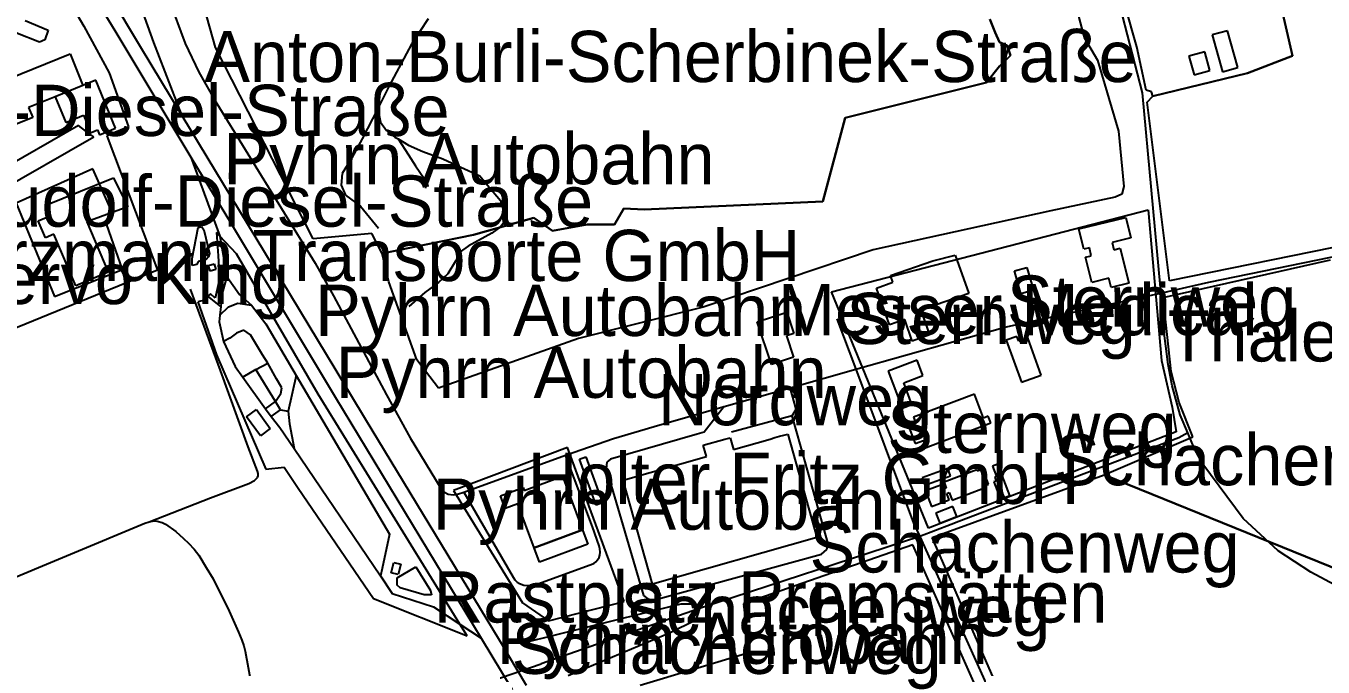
# Model space of a CAD drawing. Extents: x -3657 to 4700, y -7332 to 8131.
# Drawn here: x -941 to 159, y -2701 to -2157 of the extents above; entities that cross this region are included whole.
import ezdxf

# ---------------------------------------------------------------- set-up
doc = ezdxf.new("R2010")
doc.units = 0
for name, color, linetype in [('OSM_BUILDING_BARN', 9, 'CONTINUOUS'), ('OSM_BUILDING_CARPORT', 9, 'CONTINUOUS'), ('OSM_BUILDING_COMMERCIAL', 9, 'CONTINUOUS'), ('OSM_BUILDING_DETACHED', 9, 'CONTINUOUS'), ('OSM_BUILDING_MANUFACTURE', 9, 'CONTINUOUS'), ('OSM_BUILDING_OFFICE', 9, 'CONTINUOUS'), ('OSM_BUILDING_ROOF', 9, 'CONTINUOUS'), ('OSM_BUILDING_YES', 9, 'CONTINUOUS'), ('OSM_HIGHWAY_FOOTWAY', 8, 'CONTINUOUS'), ('OSM_HIGHWAY_MOTORWAY', 8, 'CONTINUOUS'), ('OSM_HIGHWAY_MOTORWAY_LINK', 8, 'CONTINUOUS'), ('OSM_HIGHWAY_RESIDENTIAL', 8, 'CONTINUOUS'), ('OSM_HIGHWAY_REST_AREA', 8, 'CONTINUOUS'), ('OSM_HIGHWAY_SECONDARY', 8, 'CONTINUOUS'), ('OSM_HIGHWAY_SERVICE', 8, 'CONTINUOUS'), ('OSM_HIGHWAY_TRACK', 8, 'CONTINUOUS'), ('OSM_HIGHWAY_UNCLASSIFIED', 8, 'CONTINUOUS'), ('OSM_LABELS', 8, 'CONTINUOUS'), ('OSM_LANDUSE_BASIN', 3, 'CONTINUOUS'), ('OSM_LANDUSE_COMMERCIAL', 3, 'CONTINUOUS'), ('OSM_LANDUSE_FARMLAND', 3, 'CONTINUOUS'), ('OSM_LANDUSE_FOREST', 3, 'CONTINUOUS'), ('OSM_LANDUSE_INDUSTRIAL', 3, 'CONTINUOUS'), ('OSM_LANDUSE_QUARRY', 3, 'CONTINUOUS'), ('OSM_LANDUSE_RESIDENTIAL', 3, 'CONTINUOUS'), ('OSM_NATURAL_WATER', 4, 'CONTINUOUS')]:
    doc.layers.add(name, color=color, linetype=linetype)

msp = doc.modelspace()

# ---------------------------------------------------------------- linework, layer by layer
at = {"layer": 'OSM_BUILDING_BARN'}
for p, q in [((78.122455, -2161.324255), (65.122688, -2164.915851)), ((65.122688, -2164.915851), (73.731052, -2196.07267)), ((86.730819, -2192.469954), (78.122455, -2161.324255)), ((73.731052, -2196.07267), (86.730819, -2192.469954))]:
    msp.add_line(p, q, dxfattribs=at)
at = {"layer": 'OSM_BUILDING_CARPORT'}
for p, q in [((-471.447616, -2524.520244), (-465.986803, -2522.540974)), ((-457.348102, -2563.549663), (-471.447616, -2524.520244)), ((-465.986803, -2522.540974), (-451.879705, -2561.570394)), ((-451.879705, -2561.570394), (-457.348102, -2563.549663))]:
    msp.add_line(p, q, dxfattribs=at)
at = {"layer": 'OSM_BUILDING_COMMERCIAL'}
for p, q in [((-366.440748, -2512.844777), (-348.154612, -2507.663093)), ((-348.154612, -2507.663093), (-343.672195, -2506.395471)), ((-343.672195, -2506.395471), (-340.873529, -2516.302939)), ((-340.873529, -2516.302939), (-309.830328, -2507.50742)), ((-309.830328, -2507.50742), (-305.643706, -2506.328754)), ((-305.643706, -2506.328754), (-301.737708, -2505.216805)), ((-301.737708, -2505.216805), (-298.097167, -2504.193811)), ((-298.097167, -2504.193811), (-294.866186, -2503.270894)), ((-294.866186, -2503.270894), (-270.027075, -2591.103766)), ((-363.717926, -2522.474257), (-366.440748, -2512.844777)), ((-434.465782, -2542.500464), (-363.717926, -2522.474257)), ((-518.380263, -2551.062473), (-485.744325, -2538.931106)), ((-485.744325, -2538.931106), (-468.838561, -2584.454309)), ((-538.365318, -2555.632584), (-519.313151, -2548.549468)), ((-519.313151, -2548.549468), (-518.380263, -2551.062473)), ((-409.550826, -2630.600204), (-434.465782, -2542.500464)), ((-534.330385, -2566.47409), (-538.365318, -2555.632584)), ((-523.643879, -2562.504431), (-534.330385, -2566.47409)), ((-509.832575, -2599.688014), (-523.643879, -2562.504431)), ((-468.838561, -2584.454309), (-509.832575, -2599.688014)), ((-270.027075, -2591.103766), (-409.550826, -2630.600204))]:
    msp.add_line(p, q, dxfattribs=at)
at = {"layer": 'OSM_BUILDING_DETACHED'}
for p, q in [((58.827585, -2179.082085), (45.349997, -2182.807115)), ((45.349997, -2182.807115), (49.764154, -2198.819184)), ((63.241742, -2195.094154), (58.827585, -2179.082085)), ((49.764154, -2198.819184), (63.241742, -2195.094154))]:
    msp.add_line(p, q, dxfattribs=at)
at = {"layer": 'OSM_BUILDING_MANUFACTURE'}
for p, q in [((-1065.257849, -2246.532927), (-903.38269, -2181.005757)), ((-903.38269, -2181.005757), (-892.567249, -2207.748137)), ((-892.567249, -2207.748137), (-916.086663, -2217.410976)), ((-916.086663, -2217.410976), (-938.604929, -2226.31769)), ((-938.604929, -2226.31769), (-935.131246, -2234.913058)), ((-935.131246, -2234.913058), (-959.606303, -2244.820526))]:
    msp.add_line(p, q, dxfattribs=at)
at = {"layer": 'OSM_BUILDING_OFFICE'}
for p, q in [((-320.683693, -2408.22147), (-295.624632, -2399.881851)), ((-308.722997, -2444.204148), (-320.683693, -2408.22147)), ((-295.624632, -2399.881851), (-289.594985, -2418.017743)), ((-289.594985, -2418.017743), (-295.890088, -2420.119327)), ((-295.890088, -2420.119327), (-289.95904, -2437.966113)), ((-289.95904, -2437.966113), (-308.722997, -2444.204148))]:
    msp.add_line(p, q, dxfattribs=at)
at = {"layer": 'OSM_BUILDING_ROOF'}
for p, q in [((-941.426349, -2152.751126), (-922.101141, -2160.890595)), ((-929.22295, -2170.86478), (-949.359695, -2163.136732)), ((-922.101141, -2160.890595), (-924.952899, -2169.030064)), ((-924.952899, -2169.030064), (-929.22295, -2170.86478)), ((-896.389817, -2241.540275), (-979.591358, -2289.365213)), ((-887.667687, -2248.334285), (-896.389817, -2241.540275)), ((-986.713168, -2310.525608), (-883.162516, -2251.30319)), ((-883.162516, -2251.30319), (-887.667687, -2248.334285)), ((-753.733683, -2488.737717), (-745.322516, -2482.621996)), ((-745.322516, -2482.621996), (-733.627276, -2498.734141)), ((-742.038444, -2504.849861), (-753.733683, -2488.737717)), ((-733.627276, -2498.734141), (-742.038444, -2504.849861))]:
    msp.add_line(p, q, dxfattribs=at)
at = {"layer": 'OSM_BUILDING_YES'}
for p, q in [((-892.567249, -2207.748137), (-916.086663, -2217.410976)), ((-881.713884, -2203.28922), (-892.567249, -2207.748137)), ((-864.982563, -2244.053281), (-881.713884, -2203.28922)), ((-916.086663, -2217.410976), (-907.144583, -2239.205182)), ((-907.144583, -2239.205182), (-891.937738, -2232.967146)), ((-891.937738, -2232.967146), (-887.33397, -2244.186714)), ((-887.33397, -2244.186714), (-889.078396, -2244.898362)), ((-889.078396, -2244.898362), (-887.667687, -2248.334285)), ((-887.667687, -2248.334285), (-880.318343, -2245.309783)), ((-880.318343, -2245.309783), (-878.551164, -2249.624146)), ((-878.551164, -2249.624146), (-864.982563, -2244.053281)), ((-923.989672, -2309.313583), (-866.749742, -2286.062724)), ((-866.749742, -2286.062724), (-854.478084, -2310.714639)), ((-920.197441, -2318.164699), (-923.989672, -2309.313583)), ((-930.519893, -2322.590257), (-920.197441, -2318.164699)), ((-854.478084, -2310.714639), (-889.290761, -2323.335263)), ((-47.832695, -2329.417626), (-8.006688, -2319.654711)), ((-8.006688, -2319.654711), (-3.804897, -2336.812088)), ((-924.353726, -2336.978881), (-930.519893, -2322.590257)), ((-889.290761, -2323.335263), (-871.034963, -2365.967398)), ((-43.661241, -2346.41933), (-47.832695, -2329.417626)), ((-917.201579, -2333.909901), (-924.353726, -2336.978881)), ((-898.437622, -2377.709582), (-917.201579, -2333.909901)), ((-3.804897, -2336.812088), (-19.838448, -2340.737269)), ((-19.838448, -2340.737269), (-18.276049, -2347.119858)), ((-171.74004, -2356.360156), (-152.809225, -2351.578775)), ((-152.809225, -2351.578775), (-141.371857, -2384.192247)), ((-39.03472, -2345.285142), (-43.661241, -2346.41933)), ((-42.311207, -2353.268937), (-37.381307, -2352.056913)), ((-37.024838, -2374.840753), (-42.311207, -2353.268937)), ((-37.381307, -2352.056913), (-39.03472, -2345.285142)), ((-18.276049, -2347.119858), (-12.83799, -2345.796638)), ((-12.83799, -2345.796638), (-5.587245, -2375.385608)), ((-207.561451, -2368.936303), (-171.74004, -2356.360156)), ((-102.638013, -2365.022241), (-91.943922, -2361.98662)), ((-91.943922, -2361.98662), (-86.445188, -2381.312298)), ((-871.034963, -2365.967398), (-898.437622, -2377.709582)), ((-219.47664, -2379.499821), (-205.566738, -2374.607244)), ((-205.566738, -2374.607244), (-207.561451, -2368.936303)), ((-97.146863, -2384.359039), (-102.638013, -2365.022241)), ((-22.439918, -2371.260277), (-37.024838, -2374.840753)), ((-20.528634, -2379.055041), (-22.439918, -2371.260277)), ((-5.587245, -2375.385608), (-20.528634, -2379.055041)), ((-208.547431, -2410.623281), (-219.47664, -2379.499821)), ((-141.371857, -2384.192247), (-181.827374, -2398.391839)), ((-86.445188, -2381.312298), (-97.146863, -2384.359039)), ((-195.661431, -2406.097647), (-208.547431, -2410.623281)), ((-189.222224, -2424.45593), (-195.661431, -2406.097647)), ((-181.827374, -2398.391839), (-174.500784, -2419.285365)), ((-174.500784, -2419.285365), (-189.222224, -2424.45593)), ((-100.438519, -2420.441793), (-109.494366, -2423.733162)), ((-109.494366, -2423.733162), (-96.517352, -2459.415614)), ((-98.921627, -2424.611602), (-100.438519, -2420.441793)), ((-91.261321, -2421.82061), (-98.921627, -2424.611602)), ((-79.8012, -2453.333252), (-91.261321, -2421.82061)), ((-185.020432, -2440.745986), (-209.662347, -2449.952926)), ((-180.18913, -2453.689076), (-185.020432, -2440.745986)), ((-209.662347, -2449.952926), (-197.929185, -2481.376612)), ((-196.419878, -2459.760319), (-180.18913, -2453.689076)), ((-189.518018, -2478.229796), (-196.419878, -2459.760319)), ((-96.517352, -2459.415614), (-79.8012, -2453.333252)), ((-136.479879, -2469.345321), (-188.092139, -2488.982345)), ((-128.72856, -2489.738471), (-136.479879, -2469.345321)), ((-197.929185, -2481.376612), (-189.518018, -2478.229796)), ((-186.135348, -2494.130671), (-192.521464, -2496.55472)), ((-192.521464, -2496.55472), (-186.88621, -2511.388123)), ((-188.092139, -2488.982345), (-186.135348, -2494.130671)), ((-177.473893, -2514.668373), (-122.653406, -2493.819325)), ((-124.777056, -2488.237339), (-128.72856, -2489.738471)), ((-122.653406, -2493.819325), (-124.777056, -2488.237339)), ((-186.88621, -2511.388123), (-179.749232, -2508.674967)), ((-179.749232, -2508.674967), (-177.473893, -2514.668373)), ((-116.532746, -2528.734532), (-121.136514, -2530.469173)), ((-106.452997, -2555.365717), (-116.532746, -2528.734532)), ((-158.967807, -2532.648593), (-180.773134, -2540.409999)), ((-180.773134, -2540.409999), (-178.581224, -2546.559078)), ((-178.581224, -2546.559078), (-156.783482, -2538.797673)), ((-134.530673, -2533.704945), (-162.198788, -2544.146149)), ((-156.783482, -2538.797673), (-158.967807, -2532.648593)), ((-134.098359, -2534.850253), (-134.530673, -2533.704945)), ((-129.342901, -2533.060014), (-134.098359, -2534.850253)), ((-124.534353, -2545.814072), (-129.342901, -2533.060014)), ((-121.136514, -2530.469173), (-117.761429, -2539.398125)), ((-117.761429, -2539.398125), (-119.285906, -2539.976339)), ((-119.285906, -2539.976339), (-118.057223, -2543.212111)), ((-162.684193, -2545.702878), (-177.913792, -2551.440536)), ((-177.913792, -2551.440536), (-172.923216, -2564.694971)), ((-161.281068, -2549.416788), (-162.684193, -2545.702878)), ((-162.198788, -2544.146149), (-160.348179, -2549.060964)), ((-160.348179, -2549.060964), (-161.281068, -2549.416788)), ((-155.478955, -2559.368734), (-128.774067, -2549.294474)), ((-129.388408, -2547.648789), (-124.534353, -2545.814072)), ((-128.774067, -2549.294474), (-129.388408, -2547.648789)), ((-118.057223, -2543.212111), (-119.983676, -2543.945998)), ((-119.983676, -2543.945998), (-114.507695, -2558.412458)), ((-172.923216, -2564.694971), (-157.86806, -2559.02403)), ((-159.908281, -2553.608837), (-157.928736, -2552.863831)), ((-157.86806, -2559.02403), (-159.908281, -2553.608837)), ((-157.928736, -2552.863831), (-155.478955, -2559.368734)), ((-114.507695, -2558.412458), (-106.452997, -2555.365717)), ((-154.70534, -2564.672732), (-169.168908, -2570.332554)), ((-169.168908, -2570.332554), (-165.862083, -2578.772249)), ((-165.862083, -2578.772249), (-151.406099, -2573.123546)), ((-151.406099, -2573.123546), (-154.70534, -2564.672732)), ((-509.832575, -2599.688014), (-468.838561, -2584.454309)), ((-468.838561, -2584.454309), (-464.272715, -2596.741349)), ((-505.266729, -2611.975054), (-509.832575, -2599.688014)), ((-464.272715, -2596.741349), (-505.266729, -2611.975054))]:
    msp.add_line(p, q, dxfattribs=at)
at = {"layer": 'OSM_HIGHWAY_FOOTWAY'}
for p, q in [((-745.876181, -2448.663065), (-757.017755, -2454.990056)), ((-745.876181, -2448.663065), (-735.819186, -2443.225633)), ((-729.220704, -2475.683432), (-745.876181, -2448.663065)), ((-732.808154, -2488.370773), (-724.874808, -2482.644235)), ((-724.874808, -2482.644235), (-729.220704, -2475.683432)), ((-724.874808, -2482.644235), (-718.458353, -2483.978574))]:
    msp.add_line(p, q, dxfattribs=at)
at = {"layer": 'OSM_HIGHWAY_MOTORWAY'}
for p, q in [((-958.787181, -2006.91898), (-865.430046, -2161.157463)), ((-843.60955, -2174.834439), (-931.172157, -2029.669462)), ((-865.430046, -2161.157463), (-801.015215, -2268.39385)), ((-808.281129, -2233.53424), (-843.60955, -2174.834439)), ((-738.299304, -2349.466071), (-808.281129, -2233.53424)), ((-801.015215, -2268.39385), (-766.467994, -2325.292294)), ((-766.467994, -2325.292294), (-678.351722, -2472.291987)), ((-678.662685, -2448.129329), (-738.299304, -2349.466071)), ((-652.830009, -2490.805942), (-678.662685, -2448.129329)), ((-678.351722, -2472.291987), (-554.816015, -2676.50147)), ((-539.222362, -2678.047079), (-652.830009, -2490.805942)), ((-554.816015, -2676.50147), (-528.399336, -2719.800774)), ((-516.271782, -2716.620599), (-539.222362, -2678.047079))]:
    msp.add_line(p, q, dxfattribs=at)
at = {"layer": 'OSM_HIGHWAY_MOTORWAY_LINK'}
for p, q in [((-832.308703, -2171.409635), (-853.067374, -2113.677229)), ((-808.281129, -2233.53424), (-832.308703, -2171.409635)), ((-801.015215, -2268.39385), (-776.45673, -2335.388793)), ((-595.157765, -2649.870285), (-572.859449, -2664.470179)), ((-572.859449, -2664.470179), (-554.816015, -2676.50147))]:
    msp.add_line(p, q, dxfattribs=at)
at = {"layer": 'OSM_HIGHWAY_RESIDENTIAL'}
for p in [(-369.717235, -2651.338058), (-554.049984, -2715.330738)]:
    msp.add_line(p, (-503.97737, -2698.006569), dxfattribs=at)
at = {"layer": 'OSM_HIGHWAY_REST_AREA'}
for p, q in [((-779.316071, -2332.375411), (-777.829517, -2352.201466)), ((-776.45673, -2335.388793), (-779.316071, -2332.375411)), ((-762.22828, -2350.377869), (-776.45673, -2335.388793)), ((-777.829517, -2352.201466), (-776.737355, -2371.593861)), ((-693.15659, -2469.534353), (-762.22828, -2350.377869)), ((-776.737355, -2371.593861), (-780.31722, -2387.939516)), ((-786.65783, -2386.31607), (-788.015449, -2389.351691)), ((-784.306647, -2384.436875), (-786.65783, -2386.31607)), ((-780.31722, -2387.939516), (-784.306647, -2384.436875)), ((-788.015449, -2389.351691), (-794.955231, -2391.075213)), ((-794.955231, -2391.075213), (-779.353994, -2436.242592)), ((-779.353994, -2436.242592), (-737.548443, -2533.16009)), ((-572.859449, -2664.470179), (-693.15659, -2469.534353)), ((-737.548443, -2533.16009), (-721.772763, -2531.269776)), ((-721.772763, -2531.269776), (-710.130615, -2549.216637)), ((-710.130615, -2549.216637), (-646.155683, -2642.631495)), ((-646.155683, -2642.631495), (-566.70845, -2674.433244)), ((-566.70845, -2674.433244), (-572.859449, -2664.470179))]:
    msp.add_line(p, q, dxfattribs=at)
at = {"layer": 'OSM_HIGHWAY_SECONDARY'}
for p, q in [((-30.44911, -2074.614451), (5.789447, -2214.097367)), ((5.789447, -2214.097367), (20.882525, -2378.899368)), ((21.246579, -2383.858662), (20.882525, -2378.899368)), ((22.657289, -2397.25765), (21.246579, -2383.858662)), ((23.855634, -2413.214122), (22.657289, -2397.25765)), ((27.723709, -2444.359821), (23.855634, -2413.214122)), ((31.076041, -2462.428997), (27.723709, -2444.359821)), ((37.841381, -2486.936359), (31.076041, -2462.428997)), ((44.477784, -2502.347976), (37.841381, -2486.936359)), ((50.257144, -2515.769203), (44.477784, -2502.347976)), ((57.303108, -2528.834607), (50.257144, -2515.769203)), ((91.273911, -2574.869307), (57.303108, -2528.834607)), ((121.111182, -2602.312215), (91.273911, -2574.869307)), ((148.711037, -2620.548183), (121.111182, -2602.312215)), ((173.049573, -2633.280002), (148.711037, -2620.548183))]:
    msp.add_line(p, q, dxfattribs=at)
at = {"layer": 'OSM_HIGHWAY_SERVICE'}
for p, q in [((-599.791871, -2151.238875), (-614.012736, -2172.588301)), ((-614.012736, -2172.588301), (-632.989058, -2208.493143)), ((-632.989058, -2208.493143), (-642.515142, -2227.129413)), ((-642.515142, -2227.129413), (-655.659013, -2252.83768)), ((-642.515142, -2227.129413), (-640.126036, -2238.849358)), ((-640.126036, -2238.849358), (-635.029278, -2245.854638)), ((-655.659013, -2252.83768), (-664.548002, -2269.183334)), ((-635.029278, -2245.854638), (-627.937807, -2251.469982)), ((-627.937807, -2251.469982), (-625.275661, -2253.071189)), ((-625.275661, -2253.071189), (-616.318412, -2258.464143)), ((-625.275661, -2253.071189), (-616.34875, -2266.459058)), ((-616.318412, -2258.464143), (-604.395639, -2263.601349)), ((-604.395639, -2263.601349), (-587.186496, -2269.817145)), ((-664.548002, -2269.183334), (-672.564778, -2282.482247)), ((-616.34875, -2266.459058), (-610.379779, -2275.777193)), ((-610.379779, -2275.777193), (-603.265554, -2286.518623)), ((-587.186496, -2269.817145), (-572.13134, -2276.989218)), ((-572.13134, -2276.989218), (-555.991607, -2284.216888)), ((-884.247094, -2278.301318), (-949.215591, -2307.534464)), ((-869.80628, -2310.792475), (-884.247094, -2278.301318)), ((-672.564778, -2282.482247), (-673.535589, -2292.322998)), ((-603.265554, -2286.518623), (-601.953442, -2294.936079)), ((-555.991607, -2284.216888), (-549.317281, -2292.189564)), ((-673.535589, -2292.322998), (-669.925385, -2300.762693)), ((-549.317281, -2292.189564), (-538.304643, -2305.232729)), ((-949.215591, -2307.534464), (-916.731342, -2386.627415)), ((-669.925385, -2300.762693), (-657.04697, -2309.991872)), ((-657.04697, -2309.991872), (-641.969061, -2328.694859)), ((-538.304643, -2305.232729), (-533.526432, -2321.745176)), ((-872.384997, -2325.759313), (-869.80628, -2310.792475)), ((-858.975669, -2363.754619), (-872.384997, -2325.759313)), ((-538.327396, -2327.638507), (-545.858766, -2332.931385)), ((-533.526432, -2321.745176), (-538.327396, -2327.638507)), ((-776.45673, -2335.388793), (-770.47259, -2369.759145)), ((-545.858766, -2332.931385), (-565.889329, -2343.884086)), ((-572.48781, -2348.854499), (-576.644095, -2356.593666)), ((-565.889329, -2343.884086), (-572.48781, -2348.854499)), ((-916.731342, -2386.627415), (-858.975669, -2363.754619)), ((-576.644095, -2356.593666), (-583.030211, -2367.479649)), ((-770.47259, -2369.759145), (-774.697134, -2384.948372)), ((-770.47259, -2369.759145), (-759.846759, -2385.070686)), ((-590.955973, -2374.68508), (-602.643628, -2383.369404)), ((-583.030211, -2367.479649), (-590.955973, -2374.68508)), ((-775.713452, -2395.07823), (-786.65783, -2386.31607)), ((-774.697134, -2384.948372), (-775.713452, -2395.07823)), ((-759.846759, -2385.070686), (-749.660828, -2393.966281)), ((-602.643628, -2383.369404), (-616.219814, -2395.044871)), ((-775.713452, -2395.07823), (-776.449145, -2402.483812)), ((-776.449145, -2402.483812), (-769.145309, -2395.2895)), ((-769.145309, -2395.2895), (-761.249884, -2392.209401)), ((-761.249884, -2392.209401), (-749.660828, -2393.966281)), ((-749.660828, -2393.966281), (-737.495351, -2409.933872)), ((-776.449145, -2402.483812), (-777.025564, -2408.243709)), ((-777.025564, -2408.243709), (-773.271256, -2424.767275)), ((-762.16002, -2417.706397), (-768.000055, -2421.909566)), ((-756.054528, -2415.160034), (-762.16002, -2417.706397)), ((-750.351014, -2419.17417), (-756.054528, -2415.160034)), ((-740.19542, -2436.231472), (-750.351014, -2419.17417)), ((-737.495351, -2409.933872), (-711.82195, -2453.544522)), ((-768.000055, -2421.909566), (-773.271256, -2424.767275)), ((-773.271256, -2424.767275), (-763.456963, -2445.961028)), ((-735.819186, -2443.225633), (-740.19542, -2436.231472)), ((-763.456963, -2445.961028), (-757.017755, -2454.990056)), ((-728.439505, -2456.591263), (-735.819186, -2443.225633)), ((-757.017755, -2454.990056), (-737.783561, -2481.954826)), ((-723.941919, -2464.152518), (-728.439505, -2456.591263)), ((-711.82195, -2453.544522), (-718.458353, -2483.978574)), ((-711.82195, -2453.544522), (-632.458146, -2588.323893)), ((-729.220704, -2475.683432), (-724.654858, -2469.033976)), ((-724.654858, -2469.033976), (-723.941919, -2464.152518)), ((-291.036033, -2470.157044), (-292.742537, -2464.063562)), ((-287.660948, -2482.199455), (-291.036033, -2470.157044)), ((-737.783561, -2481.954826), (-729.220704, -2475.683432)), ((-737.783561, -2481.954826), (-732.808154, -2488.370773)), ((-718.458353, -2483.978574), (-717.388944, -2494.553211)), ((-348.67794, -2479.931078), (-355.708735, -2488.926748)), ((-291.043618, -2487.736962), (-287.660948, -2482.199455)), ((-732.808154, -2488.370773), (-725.489149, -2497.811223)), ((-717.388944, -2494.553211), (-713.520869, -2515.468977)), ((-355.708735, -2488.926748), (-365.64438, -2501.60297)), ((-291.043618, -2487.736962), (-342.519357, -2501.725284)), ((-280.137162, -2526.755262), (-291.043618, -2487.736962)), ((-725.489149, -2497.811223), (-713.520869, -2515.468977)), ((-371.613351, -2503.315371), (-445.137119, -2524.520244)), ((-365.64438, -2501.60297), (-371.613351, -2503.315371)), ((-713.520869, -2515.468977), (-640.194297, -2623.650521)), ((-460.374302, -2581.985782), (-483.35522, -2521.139918)), ((-448.322593, -2527.144444), (-448.679063, -2532.403964)), ((-445.137119, -2524.520244), (-448.322593, -2527.144444)), ((-260.652681, -2596.430003), (-280.137162, -2526.755262)), ((-448.679063, -2532.403964), (-417.051859, -2640.307521)), ((-569.438857, -2552.496888), (-527.807748, -2624.77359)), ((-454.837645, -2598.008971), (-460.374302, -2581.985782)), ((-632.458146, -2588.323893), (-638.798756, -2617.256813)), ((-454.185382, -2600.633171), (-454.837645, -2598.008971)), ((-454.830061, -2607.8942), (-454.139875, -2605.892691)), ((-453.99577, -2603.557598), (-454.185382, -2600.633171)), ((-454.139875, -2605.892691), (-453.99577, -2603.557598)), ((-408.746874, -2644.099268), (-266.067986, -2605.092088)), ((-266.067986, -2605.092088), (-261.547647, -2601.122429)), ((-261.547647, -2601.122429), (-260.652681, -2596.430003)), ((-638.798756, -2617.256813), (-640.194297, -2623.650521)), ((-506.836712, -2630.233261), (-459.335231, -2612.998047)), ((-459.335231, -2612.998047), (-457.469453, -2611.63035)), ((-457.469453, -2611.63035), (-456.043575, -2609.973545)), ((-456.043575, -2609.973545), (-454.830061, -2607.8942)), ((-640.194297, -2623.650521), (-630.35725, -2638.383849)), ((-527.807748, -2624.77359), (-526.306025, -2627.008608)), ((-526.306025, -2627.008608), (-524.235467, -2628.787727)), ((-524.235467, -2628.787727), (-522.225585, -2630.166544)), ((-630.35725, -2638.383849), (-595.157765, -2649.870285)), ((-522.225585, -2630.166544), (-518.721563, -2631.423046)), ((-518.721563, -2631.423046), (-515.566427, -2631.823348)), ((-515.566427, -2631.823348), (-510.780632, -2631.445285)), ((-510.780632, -2631.445285), (-506.836712, -2630.233261)), ((-417.051859, -2640.307521), (-413.358226, -2643.020677)), ((-413.358226, -2643.020677), (-408.746874, -2644.099268))]:
    msp.add_line(p, q, dxfattribs=at)
at = {"layer": 'OSM_HIGHWAY_TRACK'}
for p, q in [((62.217839, -2374.451571), (176.811466, -2350.989441)), ((21.246579, -2383.858662), (62.217839, -2374.451571)), ((-791.663575, -2406.342276), (-801.219996, -2380.489456)), ((-775.994077, -2449.485907), (-791.663575, -2406.342276)), ((-752.398818, -2514.001204), (-775.994077, -2449.485907)), ((-744.359289, -2534.750177), (-752.398818, -2514.001204)), ((-745.481789, -2541.366275), (-744.465471, -2540.143131)), ((-744.465471, -2540.143131), (-744.055911, -2538.619761)), ((-743.957313, -2536.684969), (-744.359289, -2534.750177)), ((-744.055911, -2538.619761), (-743.957313, -2536.684969)), ((-784.336985, -2557.244911), (-751.829983, -2545.146903)), ((-751.829983, -2545.146903), (-747.104864, -2542.58942)), ((-747.104864, -2542.58942), (-745.481789, -2541.366275)), ((-836.252623, -2577.604702), (-784.336985, -2557.244911)), ((-1000.259016, -2645.466966), (-840.166205, -2578.950161)), ((-840.166205, -2578.950161), (-836.252623, -2577.604702)), ((-836.252623, -2577.604702), (-832.240443, -2576.98201)), ((-832.240443, -2576.98201), (-829.638973, -2577.093205)), ((-829.638973, -2577.093205), (-825.429597, -2578.205155)), ((-825.429597, -2578.205155), (-822.479241, -2579.62845)), ((-822.479241, -2579.62845), (-813.832955, -2585.944321)), ((-813.832955, -2585.944321), (-807.120707, -2591.837653)), ((-807.120707, -2591.837653), (-803.055436, -2595.707236)), ((-803.055436, -2595.707236), (-798.06486, -2601.000115)), ((-798.06486, -2601.000115), (-794.204369, -2606.092842)), ((-794.204369, -2606.092842), (-787.894097, -2616.367253)), ((-787.894097, -2616.367253), (-782.198167, -2626.030093)), ((-782.198167, -2626.030093), (-768.470292, -2653.406283)), ((-392.516126, -2649.191996), (-518.440938, -2680.371053)), ((-385.34881, -2647.423996), (-392.516126, -2649.191996)), ((-375.610362, -2647.423996), (-385.34881, -2647.423996)), ((-369.717235, -2651.338058), (-375.610362, -2647.423996)), ((-768.470292, -2653.406283), (-760.574867, -2671.430981)), ((-760.574867, -2671.430981), (-757.685188, -2678.03596)), ((-757.685188, -2678.03596), (-755.95593, -2683.017492)), ((-755.95593, -2683.017492), (-754.841015, -2687.498648)), ((-754.841015, -2687.498648), (-749.243682, -2718.232926))]:
    msp.add_line(p, q, dxfattribs=at)
at = {"layer": 'OSM_HIGHWAY_UNCLASSIFIED'}
for p, q in [((-819.726082, -2134.670831), (-805.763088, -2172.221358)), ((-805.763088, -2172.221358), (-794.378812, -2196.50633)), ((-794.378812, -2196.50633), (-781.128758, -2219.390246)), ((-781.128758, -2219.390246), (-695.492604, -2358.461741)), ((-695.492604, -2358.461741), (-680.012719, -2386.004724)), ((-680.012719, -2386.004724), (-635.097539, -2470.112566)), ((-110.647204, -2412.669267), (21.246579, -2383.858662)), ((-253.151649, -2405.619509), (-237.057422, -2448.273883)), ((-237.057422, -2448.273883), (-110.647204, -2412.669267)), ((-292.742537, -2464.063562), (-237.057422, -2448.273883)), ((-237.057422, -2448.273883), (-188.114892, -2578.73889)), ((-635.097539, -2470.112566), (-614.892533, -2506.495546)), ((-348.67794, -2479.931078), (-292.742537, -2464.063562)), ((-403.202632, -2495.387173), (-348.67794, -2479.931078)), ((-442.565987, -2507.07376), (-403.202632, -2495.387173)), ((-614.892533, -2506.495546), (-588.748895, -2549.794851)), ((-483.35522, -2521.139918), (-442.565987, -2507.07376)), ((36.961583, -2506.451068), (-149.805778, -2577.460149)), ((44.477784, -2502.347976), (36.961583, -2506.451068)), ((-569.438857, -2552.496888), (-483.35522, -2521.139918)), ((-588.748895, -2549.794851), (-585.965398, -2552.496888)), ((-585.965398, -2552.496888), (-582.8406, -2554.342723)), ((-582.8406, -2554.342723), (-578.555379, -2554.898698)), ((-578.555379, -2554.898698), (-574.8845, -2554.376082)), ((-574.8845, -2554.376082), (-569.438857, -2552.496888)), ((-188.114892, -2578.73889), (-182.94229, -2590.058534)), ((-156.18431, -2579.884198), (-182.94229, -2590.058534)), ((-149.805778, -2577.460149), (-156.18431, -2579.884198)), ((-182.94229, -2590.058534), (-369.717235, -2651.338058)), ((-182.94229, -2590.058534), (-38.177676, -2911.122765)), ((-372.728267, -2661.112092), (-395.201026, -2672.009195)), ((-369.717235, -2651.338058), (-372.728267, -2661.112092)), ((-395.201026, -2672.009195), (-481.110219, -2708.247621))]:
    msp.add_line(p, q, dxfattribs=at)
at = {"layer": 'OSM_LANDUSE_BASIN'}
for p, q in [((-785.967644, -2360.329815), (-781.242525, -2359.017715)), ((-784.610025, -2365.200153), (-785.967644, -2360.329815)), ((-779.892491, -2363.888053), (-784.610025, -2365.200153)), ((-781.242525, -2359.017715), (-779.892491, -2363.888053))]:
    msp.add_line(p, q, dxfattribs=at)
at = {"layer": 'OSM_LANDUSE_COMMERCIAL'}
for p, q in [((-257.580974, -2382.79119), (10.802776, -2313.127569)), ((10.802776, -2313.127569), (22.232559, -2441.068452)), ((-175.524687, -2583.097731), (-257.580974, -2382.79119)), ((22.232559, -2441.068452), (31.053288, -2480.642726)), ((31.053288, -2480.642726), (34.481464, -2501.391699)), ((34.481464, -2501.391699), (-175.524687, -2583.097731))]:
    msp.add_line(p, q, dxfattribs=at)
at = {"layer": 'OSM_LANDUSE_FARMLAND'}
for p, q in [((133.31458, -2182.48465), (122.779763, -2137.139359)), ((95.043388, -2197.37365), (133.31458, -2182.48465)), ((14.845294, -2216.67709), (95.043388, -2197.37365)), ((9.854718, -2221.858773), (14.845294, -2216.67709)), ((29.035821, -2373.328502), (9.854718, -2221.858773)), ((275.629413, -2323.079515), (29.035821, -2373.328502))]:
    msp.add_line(p, q, dxfattribs=at)
at = {"layer": 'OSM_LANDUSE_FOREST'}
for p, q in [((23.6281, -2387.439138), (165.503034, -2355.459478)), ((30.256919, -2450.286511), (23.6281, -2387.439138)), ((37.181532, -2476.61747), (30.256919, -2450.286511)), ((48.831265, -2505.717182), (37.181532, -2476.61747)), ((-26.57345, -2537.997069), (48.831265, -2505.717182)), ((-172.286122, -2590.992571), (-26.57345, -2537.997069)), ((241.006347, -2646.423242), (-26.57345, -2537.997069)), ((-26.57345, -2537.997069), (241.006347, -2646.423242)), ((-90.768331, -2778.233708), (-172.286122, -2590.992571)), ((-188.774741, -2597.197248), (-332.371348, -2647.223846)), ((-103.115834, -2789.408798), (-188.774741, -2597.197248)), ((-332.371348, -2647.223846), (-327.919269, -2688.844107)), ((-327.919269, -2688.844107), (-420.017383, -2716.587241))]:
    msp.add_line(p, q, dxfattribs=at)
at = {"layer": 'OSM_LANDUSE_INDUSTRIAL'}
for p, q in [((-952.780287, -2052.853604), (-891.748127, -2157.454672)), ((-891.748127, -2157.454672), (-870.390284, -2196.928871)), ((-870.390284, -2196.928871), (-853.909249, -2242.919092)), ((-853.909249, -2242.919092), (-872.218139, -2250.446989)), ((-872.218139, -2250.446989), (-829.297672, -2364.199399)), ((-829.297672, -2364.199399), (-954.403362, -2415.504738)), ((-481.625963, -2514.601657), (-578.252001, -2551.029115)), ((-433.517724, -2645.37801), (-481.625963, -2514.601657)), ((-578.252001, -2551.029115), (-519.669621, -2646.47884)), ((-519.669621, -2646.47884), (-497.697436, -2661.745903)), ((-497.697436, -2661.745903), (-433.517724, -2645.37801))]:
    msp.add_line(p, q, dxfattribs=at)
at = {"layer": 'OSM_LANDUSE_QUARRY'}
for p, q in [((-779.968335, -2175.501608), (-804.375132, -2089.692483)), ((-123.487697, -2151.450146), (-119.012865, -2162.847626)), ((-119.012865, -2162.847626), (-115.243388, -2170.86478)), ((-697.358382, -2337.723887), (-779.968335, -2175.501608)), ((-115.243388, -2170.86478), (-108.842102, -2173.844804)), ((-108.842102, -2173.844804), (-105.990345, -2182.384574)), ((-105.990345, -2182.384574), (-115.34957, -2191.346885)), ((-115.34957, -2191.346885), (-126.33187, -2205.179534)), ((-126.33187, -2205.179534), (-245.999502, -2235.057611)), ((-245.999502, -2235.057611), (-265.006162, -2306.011094)), ((-265.006162, -2306.011094), (-416.649882, -2312.994135)), ((-510.075277, -2320.043893), (-561.262807, -2334.421397)), ((-494.231338, -2330.874279), (-510.075277, -2320.043893)), ((-433.836272, -2312.171293), (-441.875801, -2325.536923)), ((-416.649882, -2312.994135), (-433.836272, -2312.171293)), ((-464.947732, -2325.725954), (-494.231338, -2330.874279)), ((-441.875801, -2325.536923), (-464.947732, -2325.725954)), ((-647.422288, -2333.109297), (-697.358382, -2337.723887)), ((-638.715327, -2350.233316), (-647.422288, -2333.109297)), ((-561.262807, -2334.421397), (-638.715327, -2350.233316))]:
    msp.add_line(p, q, dxfattribs=at)
at = {"layer": 'OSM_LANDUSE_RESIDENTIAL'}
for p, q in [((1.17051, -2174.923395), (-8.810641, -2140.252816)), ((122.779763, -2137.139359), (133.31458, -2182.48465)), ((9.043181, -2211.773393), (1.17051, -2174.923395)), ((133.31458, -2182.48465), (95.043388, -2197.37365)), ((95.043388, -2197.37365), (14.845294, -2216.67709)), ((13.722793, -2213.196688), (9.043181, -2211.773393)), ((14.845294, -2216.67709), (13.722793, -2213.196688))]:
    msp.add_line(p, q, dxfattribs=at)
at = {"layer": 'OSM_NATURAL_WATER'}
for p, q in [((-76.084814, -2045.814965), (-43.357863, -2167.061913)), ((-119.012865, -2162.847626), (-123.487697, -2151.450146)), ((-115.243388, -2170.86478), (-119.012865, -2162.847626)), ((-108.842102, -2173.844804), (-115.243388, -2170.86478)), ((-105.990345, -2182.384574), (-108.842102, -2173.844804)), ((-43.357863, -2167.061913), (-32.246627, -2186.331994)), ((-115.34957, -2191.346885), (-105.990345, -2182.384574)), ((-32.246627, -2186.331994), (-14.347298, -2246.577405)), ((-126.33187, -2205.179534), (-115.34957, -2191.346885)), ((-245.999502, -2235.057611), (-126.33187, -2205.179534)), ((-265.006162, -2306.011094), (-245.999502, -2235.057611)), ((-14.347298, -2246.577405), (-9.872466, -2293.37935)), ((-9.872466, -2293.37935), (-11.495541, -2299.895373)), ((-416.649882, -2312.994135), (-265.006162, -2306.011094)), ((-17.191471, -2302.330542), (-71.708579, -2314.139443)), ((-11.495541, -2299.895373), (-17.191471, -2302.330542)), ((-561.262807, -2334.421397), (-510.075277, -2320.043893)), ((-510.075277, -2320.043893), (-494.231338, -2330.874279)), ((-441.875801, -2325.536923), (-433.836272, -2312.171293)), ((-433.836272, -2312.171293), (-416.649882, -2312.994135)), ((-71.708579, -2314.139443), (-222.320813, -2347.008663)), ((-800.03682, -2354.480962), (-794.68219, -2328.127765)), ((-794.68219, -2328.127765), (-791.739419, -2327.727463)), ((-791.739419, -2327.727463), (-789.873642, -2330.129273)), ((-789.873642, -2330.129273), (-785.057509, -2350.199957)), ((-494.231338, -2330.874279), (-464.947732, -2325.725954)), ((-464.947732, -2325.725954), (-441.875801, -2325.536923)), ((-638.715327, -2350.233316), (-561.262807, -2334.421397)), ((-785.990397, -2353.013189), (-788.00028, -2355.415)), ((-785.057509, -2350.199957), (-785.990397, -2353.013189)), ((-633.011812, -2374.095747), (-638.715327, -2350.233316)), ((-222.320813, -2347.008663), (-366.600022, -2395.845475)), ((-799.9003, -2360.496608), (-800.03682, -2354.480962)), ((-795.88812, -2359.56257), (-799.9003, -2360.496608)), ((-794.81871, -2357.027326), (-795.88812, -2359.56257)), ((-788.00028, -2355.415), (-794.81871, -2357.027326)), ((-609.499981, -2440.323446), (-633.011812, -2374.095747)), ((-366.600022, -2395.845475), (-472.160555, -2422.332106)), ((-472.160555, -2422.332106), (-590.940805, -2464.463864)), ((-590.940805, -2464.463864), (-609.499981, -2440.323446)), ((-631.07019, -2620.948484), (-628.961709, -2612.208563)), ((-628.961709, -2612.208563), (-623.053414, -2613.642978)), ((-626.185796, -2625.129414), (-610.273597, -2616.033669)), ((-623.053414, -2613.642978), (-625.161894, -2622.371779)), ((-610.273597, -2616.033669), (-597.69856, -2635.837485)), ((-625.161894, -2622.371779), (-631.07019, -2620.948484)), ((-626.049276, -2631.423046), (-626.185796, -2625.129414)), ((-623.645002, -2633.824857), (-626.049276, -2631.423046)), ((-603.053189, -2639.573635), (-623.645002, -2633.824857)), ((-597.031127, -2639.573635), (-603.053189, -2639.573635)), ((-597.69856, -2635.837485), (-597.031127, -2639.573635))]:
    msp.add_line(p, q, dxfattribs=at)

# ---------------------------------------------------------------- texts
at = {"layer": 'OSM_LABELS'}
for s, p in [('Anton-Burli-Scherbinek-Straße', (-789.557299, -2204.833473)), ('Rudolf-Diesel-Straße', (-1123.654213, -2250.536392)), ('Pyhrn Autobahn', (-773.290217, -2291.500156)), ('Rudolf-Diesel-Straße', (-1001.895334, -2327.473417)), ('Hierzmann Transporte GmbH', (-1045.721794, -2373.559788)), ('Servo King', (-1001.807763, -2393.096736)), ('Pyhrn Autobahn', (-695.578191, -2420.144193)), ('Messer Medical', (-303.022733, -2419.518875)), ('Sternweg', (-108.852002, -2412.277127)), ('Sternweg', (-245.104535, -2426.946696)), ('Thalerhofweg', (27.40014, -2441.754444)), ('Pyhrn Autobahn', (-678.166326, -2472.598454)), ('Nordweg', (-404.702398, -2495.832439)), ('Sternweg', (-210.400495, -2519.332656)), ('Schachenweg', (-68.988221, -2546.733257)), ('Holter Fritz GmbH', (-515.201531, -2562.547673)), ('Pyhrn Autobahn', (-596.026186, -2584.426511)), ('Schachenweg', (-276.329763, -2620.698296)), ('Rastplatz Premstätten', (-594.987729, -2663.113397)), ('Schachenweg', (-436.847303, -2674.672313)), ('Pyhrn Autobahn', (-541.607676, -2698.151122)), ('Schachenweg', (-529.013677, -2706.668653))]:
    msp.add_text(s, height=43.418293, dxfattribs=at).set_placement(p)

doc.saveas('drawing.dxf')
